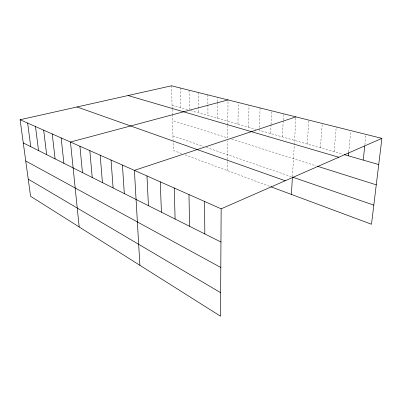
<?xml version="1.0" encoding="UTF-8"?>
<svg xmlns="http://www.w3.org/2000/svg" width="402" height="402" viewBox="0 0 402 402"><rect width="100%" height="100%" fill="white"/><g stroke="black" fill="none" stroke-linecap="round" stroke-linejoin="round"><path stroke-width="0.3" stroke-dasharray="2.01 1.51" d="M217.698 118.354L217.748 102.299M217.753 101.681L217.763 97.354M227.286 170.564L227.396 160.207M227.401 159.594L227.592 140.926M227.753 125.444L227.627 137.916L172.498 120.515M227.763 124.846L228.019 99.917M237.949 124.163L238.331 102.495M248.466 127.178L249.019 105.163M260.099 107.932L259.36 130.303L342.986 154.288M270.662 133.544L271.013 124.942M271.038 124.329L271.596 110.806M282.385 136.911L283.194 120.665M283.224 120.037L283.536 113.791M292.45 176.463L294.274 145.313M294.309 144.7L295.937 116.892M307.218 144.032L308.837 120.113M320.374 147.805L322.263 123.469M334.072 151.73L336.243 126.962M348.7 152.132L350.695 131.831M364.885 144.8L365.956 135.012M172.061 105.264L187.644 109.736M190.548 110.57L255.918 129.318M231.753 139.218L315.962 165.8M172.94 135.886L203.457 146.403M206.337 147.398L291.827 176.865M181.644 153.569L173.362 150.489L173.081 140.775M185.061 154.84L269.631 186.327M171.498 85.797L172.162 108.801M172.177 109.394L172.312 114.098M172.332 114.681L173.066 140.167M180.141 87.953L180.593 107.716M189.071 90.189L189.397 109.615M198.312 92.495L198.518 112.856M207.869 94.882L207.904 104.279M207.904 104.907L207.945 115.56"/><path stroke-width="0.6" d="M381.9 138.368L221.16 208.819L220.507 316.203L30.577 196.282L20.1 119.731L171.498 85.797L381.9 138.368L371.493 224.246L270.752 186.744M291.4 194.427L292.38 177.694M348.338 155.825L348.64 152.75M363.207 160.091L364.75 146.021M295.937 116.892L134.389 170.373L139.891 265.3M228.019 99.917L70.466 142.047L79.194 226.979M344.177 154.629L378.729 164.539M128.052 95.535L338.816 157.252M317.143 166.172L376.267 184.84M292.415 177.071L373.81 205.131M77.038 106.967L285.214 180.744M20.1 119.731L221.16 208.819M23.276 142.931L220.959 242.029M25.748 161.001L220.804 267.486M28.23 179.136L220.653 292.686M27.643 123.072L30.753 146.68M35.497 126.555L38.537 150.584M43.682 130.183L46.642 154.644M52.225 133.966L55.094 158.88M61.144 137.916L63.913 163.302M79.923 146.238L82.46 172.599M89.817 150.624L92.219 177.493M100.173 155.212L102.425 182.608M111.032 160.021L113.113 187.965M122.424 165.071L124.318 193.583M146.976 175.95L148.428 205.668M160.237 181.825L161.428 212.186M174.217 188.02L175.116 219.05M188.985 194.563L189.558 226.286M204.608 201.487L204.814 233.934"/></g></svg>
